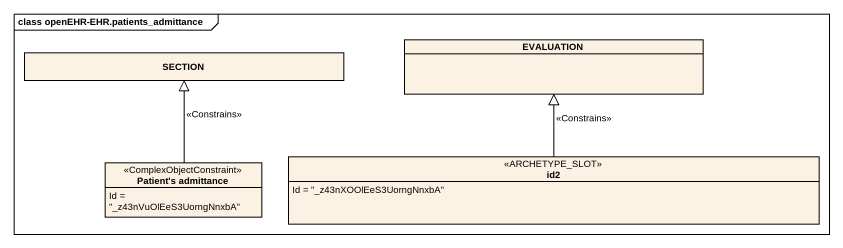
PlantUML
@startuml
mainframe class openEHR-EHR.patients_admittance
hide circle
hide empty members
class EVALUATION
class SECTION
class "Patient's admittance" as Patient_s_admittance <<ComplexObjectConstraint>> {
  Id = "_z43nVuOlEeS3UorngNnxbA"
}
class id2 <<ARCHETYPE_SLOT>> {
  Id = "_z43nXOOlEeS3UorngNnxbA"
}
Patient_s_admittance -up-|> SECTION : <<Constrains>>
id2 -up-|> EVALUATION : <<Constrains>>
@enduml
